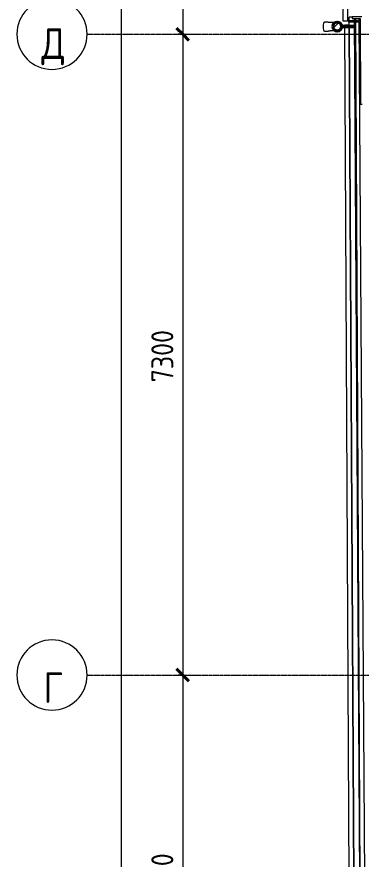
# Model space of a CAD drawing. Header units: millimetres. Extents: x -10915 to 60194, y -32941 to 46712.
# Drawn here: x -10915 to -6994, y 10847 to 20443 of the extents above; entities that cross this region are included whole.
import ezdxf

# ---------------------------------------------------------------- set-up
doc = ezdxf.new("R2010")
doc.units = ezdxf.units.MM
doc.linetypes.add('ADSK_Линия сетки', pattern=[25, 20, -2.5, 0, -2.5])
for name, color, linetype, lineweight in [('Обобщенные модели', 7, 'Continuous', 18), ('Оси', 7, 'Continuous', 9), ('Размеры', 7, 'Continuous', 9), ('Размеры-100', 7, 'Continuous', 9), ('Стены наружные', 7, 'Continuous', 18), ('Стены отделка', 7, 'Continuous', 30)]:
    doc.layers.add(name, color=color, linetype=linetype, lineweight=lineweight)
doc.styles.add('GOST Common', font='GOST_Common.ttf', dxfattribs={"width": 0.9, "height": 350})
doc.styles.add('GOST Common_1', font='GOST_Common.ttf', dxfattribs={"width": 0.9, "height": 250})
doc.dimstyles.new('ADSK_Основной_2_5_мм', dxfattribs={"dimscale": 304.8, "dimtxt": 251.428749, "dimasz": 0.463911, "dimexe": 0.492126, "dimexo": 0.492126, "dimgap": 0.098425, "dimtad": 1, "dimrnd": 0.01, "dimdsep": 46, "dimtxsty": 'GOST Common_1', "dimblk1": 'OBLIQUE', "dimblk2": 'OBLIQUE', "dimsah": 1, "dimcen": 0.09, "dimdle": 0.492126, "dimazin": 2, "dimtfac": 1, "dimtdec": 4, "dimtix": 1, "dimtmove": 0, "dimatfit": 3, "dimfxl": 1, "dimtvp": 1, "dimtolj": 1, "dimtzin": 0, "dimlwd": 20, "dimlwe": 20, "dimarcsym": 2})
pattern_1 = [(314.706, (-20244.53, -7002.02), (106.6089, 105.5204), [])]

# ---------------------------------------------------------------- blocks, each defined once
blk = doc.blocks.new('Водосток - Тип 1 _карниз больше 490мм_-5161094-План полов 2-го этажа')
at = {"layer": 'Обобщенные модели', "lineweight": 9}
h = blk.add_hatch(dxfattribs=at)
h.set_pattern_fill('FP_85', color=256, style=0, pattern_type=2)
h.set_pattern_definition(pattern_1)
h.paths.add_polyline_path([(74.3, 171.6), (74.3, 148.4), (85.9, 126.3), (104.3, 112.7), (121.7, 109.6), (122.5, 110), (124.9, 110), (101.7, 116.2), (85.6, 129.5), (76.3, 148.9), (76.8, 172.3), (85.9, 191.2), (105.3, 205.5), (125.9, 209.8), (146.7, 205), (164.1, 191.2), (173.7, 169.5), (173.5, 148.3), (162.5, 127.6), (144.7, 114.5), (128.3, 110), (129.3, 109), (147.6, 113.1), (166.3, 128.8), (175.7, 148.9), (175.1, 172.9), (165.7, 192.4), (146.7, 207), (125, 212), (100.5, 205.3), (83.5, 190.6), (76.3, 175.7)])
h = blk.add_hatch(dxfattribs=at)
h.set_pattern_fill('FP_85', color=256, style=0, pattern_type=2)
h.set_pattern_definition(pattern_1)
h.paths.add_polyline_path([(76.3, 171.1), (77.4, 146.5), (85.9, 128.8), (103.3, 115), (125.4, 110.1), (146.7, 115), (164.1, 128.8), (173.7, 150.5), (173.7, 171.1), (164.1, 191.2), (146.7, 205), (125, 210), (102.3, 204.3), (85.9, 191.2), (76.4, 171.4)])
at = {"layer": 'Обобщенные модели'}
for p, q in [((75, 306.2), (75, 263.6)), ((175, 263.6), (175, 306.2)), ((120, 109.1), (120, 72.4)), ((130, 72.4), (130, 109.1))]:
    blk.add_line(p, q, dxfattribs=at)
at = {"layer": 'Обобщенные модели', "lineweight": 40}
for p, q in [((128.3, 110), (121.7, 110)), ((121.7, 110), (121.7, -30)), ((128.3, -30), (128.3, 110)), ((121.7, -30), (128.3, -30))]:
    blk.add_line(p, q, dxfattribs=at)
at = {"layer": 'Обобщенные модели', "flags": 128}
for points in [[(75, 173), (75, 174.3), (75, 177), (75, 179.8), (75, 182.9), (75, 186.2), (75, 189.7), (75, 193.4), (75, 197.2), (75, 201.3), (75, 205.5), (75, 209.9), (75, 214.4), (75, 219.1), (75, 224), (75, 229), (75, 234.1), (75, 239.3), (75, 244.6), (75, 250.1), (75, 255.6), (75, 261.3), (75, 263.6)], [(175, 263.6), (175, 258), (175, 252.4), (175, 246.9), (175, 241.5), (175, 236.2), (175, 231.1), (175, 226), (175, 221.1), (175, 216.4), (175, 211.8), (175, 207.3), (175, 203), (175, 198.9), (175, 194.9), (175, 191.2), (175, 187.6), (175, 184.3), (175, 181.1), (175, 178.1), (175, 175.4), (175, 173)]]:
    blk.add_lwpolyline(points, dxfattribs=at)
at = {"layer": 'Обобщенные модели', "lineweight": 40}
for radius, start, end in [(52, 90, 270), (50, 90, 270), (50, 90, 270), (52, 270, 90), (50, 270, 90), (50, 270, 90)]:
    blk.add_arc((125, 160), radius, start, end, dxfattribs=at)
at = {"layer": 'Обобщенные модели'}
for start_param, end_param in [(4.712389, 6.283185), (3.141593, 4.712389)]:
    blk.add_ellipse((125, 306.2), major_axis=(-50, 0), ratio=0.309017, start_param=start_param, end_param=end_param, dxfattribs=at)
blk = doc.blocks.new('Ось сетки - Круг_Ø8 мм-8258-План полов 2-го этажа')
at = {"layer": 'Оси', "lineweight": 20}
for start, end in [(360, 180), (180, 360)]:
    blk.add_arc((0, 0), 4, start, end, dxfattribs=at)
blk = doc.blocks.new('DIMBLOCK13-План полов 2-го этажа')
at = {"layer": 'Размеры-100', "lineweight": 20, "transparency": 16777216}
for p, q in [((-9726.4, 43195), (-9726.4, -155)), ((-9726.4, 43045), (-9776.4, 43045)), ((-9726.4, 43045), (-9576.4, 43045)), ((-9726.4, -5), (-9776.4, -5)), ((-9726.4, -5), (-9576.4, -5))]:
    blk.add_line(p, q, dxfattribs=at)
at = {"layer": 'Размеры-100', "lineweight": 40, "transparency": 16777216}
for p, q in [((-9726.4, 43045), (-9797.1, 43115.7)), ((-9726.4, 43045), (-9655.7, 42974.3)), ((-9726.4, -5), (-9797.1, 65.7)), ((-9726.4, -5), (-9655.7, -75.7))]:
    blk.add_line(p, q, dxfattribs=at)
at = {"layer": 'Размеры-100', "color": 0, "lineweight": 20, "transparency": 16777216, "insert": (-10083.1, 21115.2), "char_height": 250, "width": 971.623, "attachment_point": 1, "rotation": 90, "line_spacing_factor": 1.022761, "style": 'GOST Common_1'}
blk.add_mtext('43050', dxfattribs=at)
blk = doc.blocks.new('_Oblique')
at = {"color": 0, "linetype": 'ByBlock', "lineweight": -2}
blk.add_line((-0.5, -0.5), (0.5, 0.5), dxfattribs=at)
blk = doc.blocks.new('DIMBLOCK15-План полов 2-го этажа')
at = {"layer": 'Размеры-100', "lineweight": 40, "transparency": 16777216}
for p, q in [((-9026.4, 36545), (-9097.1, 36615.7)), ((-9026.4, 36545), (-8955.7, 36474.3)), ((-9026.4, 20245), (-9097.1, 20315.7)), ((-9026.4, 20245), (-8955.7, 20174.3))]:
    blk.add_line(p, q, dxfattribs=at)
at = {"layer": 'Размеры-100', "lineweight": 20, "transparency": 16777216}
for p, q in [((-9026.4, 36545), (-9076.4, 36545)), ((-9026.4, 36545), (-9026.4, 20245)), ((-9026.4, 36545), (-8876.4, 36545)), ((-9026.4, 20245), (-9076.4, 20245)), ((-9026.4, 20245), (-8876.4, 20245))]:
    blk.add_line(p, q, dxfattribs=at)
at = {"layer": 'Размеры-100', "color": 0, "lineweight": 20, "transparency": 16777216, "insert": (-9383.1, 28024.2), "char_height": 250, "width": 889.802, "attachment_point": 1, "rotation": 90, "line_spacing_factor": 1.022761, "style": 'GOST Common_1'}
blk.add_mtext('16300', dxfattribs=at)
blk = doc.blocks.new('DIMBLOCK16-План полов 2-го этажа')
at = {"layer": 'Размеры-100', "lineweight": 40, "transparency": 16777216}
for p, q in [((-9026.4, 20245), (-9097.1, 20315.7)), ((-9026.4, 20245), (-8955.7, 20174.3)), ((-9026.4, 12945), (-9097.1, 13015.7)), ((-9026.4, 12945), (-8955.7, 12874.3))]:
    blk.add_line(p, q, dxfattribs=at)
at = {"layer": 'Размеры-100', "lineweight": 20, "transparency": 16777216}
for p, q in [((-9026.4, 20245), (-9076.4, 20245)), ((-9026.4, 20245), (-9026.4, 12945)), ((-9026.4, 20245), (-8876.4, 20245)), ((-9026.4, 12945), (-9076.4, 12945)), ((-9026.4, 12945), (-8876.4, 12945))]:
    blk.add_line(p, q, dxfattribs=at)
at = {"layer": 'Размеры-100', "color": 0, "lineweight": 20, "transparency": 16777216, "insert": (-9383.1, 16279.6), "char_height": 250, "width": 756.843, "attachment_point": 1, "rotation": 90, "line_spacing_factor": 1.022761, "style": 'GOST Common_1'}
blk.add_mtext('7300', dxfattribs=at)
blk = doc.blocks.new('DIMBLOCK17-План полов 2-го этажа')
at = {"layer": 'Размеры-100', "lineweight": 40, "transparency": 16777216}
for p, q in [((-9026.4, 12945), (-9097.1, 13015.7)), ((-9026.4, 12945), (-8955.7, 12874.3)), ((-9026.4, 8295), (-9097.1, 8365.7)), ((-9026.4, 8295), (-8955.7, 8224.3))]:
    blk.add_line(p, q, dxfattribs=at)
at = {"layer": 'Размеры-100', "lineweight": 20, "transparency": 16777216}
for p, q in [((-9026.4, 12945), (-9076.4, 12945)), ((-9026.4, 12945), (-9026.4, 8295)), ((-9026.4, 12945), (-8876.4, 12945)), ((-9026.4, 8295), (-9076.4, 8295)), ((-9026.4, 8295), (-8876.4, 8295))]:
    blk.add_line(p, q, dxfattribs=at)
at = {"layer": 'Размеры-100', "color": 0, "lineweight": 20, "transparency": 16777216, "insert": (-9383.1, 10294), "char_height": 250, "width": 782.412, "attachment_point": 1, "rotation": 90, "line_spacing_factor": 1.022761, "style": 'GOST Common_1'}
blk.add_mtext('4650', dxfattribs=at)

msp = doc.modelspace()

# ---------------------------------------------------------------- linework, layer by layer
at = {"layer": 'Оси', "linetype": 'ADSK_Линия сетки'}
for p, q in [((-10114.729, 20245), (56004.853, 20245)), ((-10114.729, 12945), (56004.853, 12945))]:
    msp.add_line(p, q, dxfattribs=at)
at = {"layer": 'Стены наружные'}
for p, q in [((-7197.788, 20393.329), (-7197.788, 43616.543)), ((-7147.788, 43566.206), (-7147.788, 20393.329)), ((-7147.788, 20393.329), (-7197.788, 20393.329)), ((-7128.936, 20348.554), (-7178.935, 20348.297)), ((-7178.873, 20336.256), (-7178.935, 20348.297)), ((-7147.788, 20423.329), (-7129.317, 20423.329)), ((-7137.788, 20403.329), (-7006.823, 20403.329)), ((-7137.788, 20403.329), (-7137.788, 20383.329)), ((-7006.721, 20383.329), (-7137.788, 20383.329)), ((-7097.788, 20438.408), (-7129.393, 20438.246)), ((-7128.871, 20336.513), (-7129.393, 20438.246)), ((-7128.936, 20348.554), (-7128.874, 20336.513)), ((-6991.393, 7978.59), (-7068.778, 20423.329)), ((-7059.316, 20423.329), (-6995.458, 7978.59)), ((-7018.777, 20423.329), (-6949.882, 9343.941)), ((-7114.806, 7858.59), (-7178.84, 20329.661)), ((-7128.84, 20329.917), (-7065.062, 7908.59)), ((-7065.1, 7908.59), (-7128.837, 20329.917))]:
    msp.add_line(p, q, dxfattribs=at)
at = {"layer": 'Стены отделка', "lineweight": 9}
for p, q in [((-6987.028, 20443.329), (-7097.788, 20443.329)), ((-7097.788, 20443.329), (-7097.788, 20423.329)), ((-7097.788, 20423.329), (-7006.926, 20423.329)), ((-7006.926, 20423.329), (-7001.918, 19447.534)), ((-7001.918, 19447.534), (-6981.918, 19447.636))]:
    msp.add_line(p, q, dxfattribs=at)

# ---------------------------------------------------------------- block references
at = {"layer": 'Обобщенные модели', "rotation": 90.29404624676303}
msp.add_blockref('Водосток - Тип 1 _карниз больше 490мм_-5161094-План полов 2-го этажа', (-7105.823, 20208.332), dxfattribs=at)
at = {"layer": 'Оси', "lineweight": 20, "xscale": 99.99999999999993, "yscale": 99.99999999999993, "zscale": 99.99999999999993, "rotation": 269.9999999999994}
for p in [(-10514.729, 20245), (-10514.729, 12945)]:
    msp.add_blockref('Ось сетки - Круг_Ø8 мм-8258-План полов 2-го этажа', p, dxfattribs=at)

# ---------------------------------------------------------------- texts
at = {"layer": 'Оси', "char_height": 350, "attachment_point": 5, "line_spacing_factor": 1.022766, "style": 'GOST Common'}
for s, insert, width in [('\\pxqc,t0.25714,0.51429,0.77143,1.02857,1.28571,1.54286,1.8,2.05714,2.31429,2.57143,2.82857,3.08571,3.34286,3.6,3.85714,4.11429,4.37143,4.62857,4.88571,5.14286,5.4,5.65714,5.91429,6.17143,6.42857,6.68571,6.94286,7.2,7.45714,7.71429,7.97143,8.22857;{Д}', (-10499.801, 20102.149), 291.6), ('\\pxqc,t0.25714,0.51429,0.77143,1.02857,1.28571,1.54286,1.8,2.05714,2.31429,2.57143,2.82857,3.08571,3.34286,3.6,3.85714,4.11429,4.37143,4.62857,4.88571,5.14286,5.4,5.65714,5.91429,6.17143,6.42857,6.68571,6.94286,7.2,7.45714,7.71429,7.97143,8.22857;{Г}', (-10500.251, 12802.149), 232.2)]:
    msp.add_mtext(s, dxfattribs=dict(at, insert=insert, width=width))

# ---------------------------------------------------------------- dimensions: what is measured, and where the dimension line sits
at = {"layer": 'Размеры', "lineweight": 20}
for base, p1, p2, override, picture, middle in [((-9726.351, -5), (-9626.367, 43045), (-9626.367, -5), {"dimpost": '<>', "dimfxl": 43050}, 'DIMBLOCK13-План полов 2-го этажа', (-9881.351, 21520)), ((-9026.351, 20245), (-8926.367, 36545), (-8926.367, 20245), {"dimpost": '<>', "dimfxl": 16300}, 'DIMBLOCK15-План полов 2-го этажа', (-9181.351, 28395)), ((-9026.351, 12945), (-8926.367, 20245), (-8926.367, 12945), {"dimpost": '<>', "dimfxl": 7300}, 'DIMBLOCK16-План полов 2-го этажа', (-9181.351, 16595)), ((-9026.351, 8295), (-8926.367, 12945), (-8926.367, 8295), {"dimpost": '<>', "dimfxl": 4650}, 'DIMBLOCK17-План полов 2-го этажа', (-9181.351, 10620))]:
    dim = msp.add_linear_dim(base=base, p1=p1, p2=p2, angle=90, dimstyle='ADSK_Основной_2_5_мм', override=override, dxfattribs=at)
    dim.commit()
    dim.dimension.update_dxf_attribs({"geometry": picture, "text_midpoint": middle})

doc.saveas('drawing.dxf')
